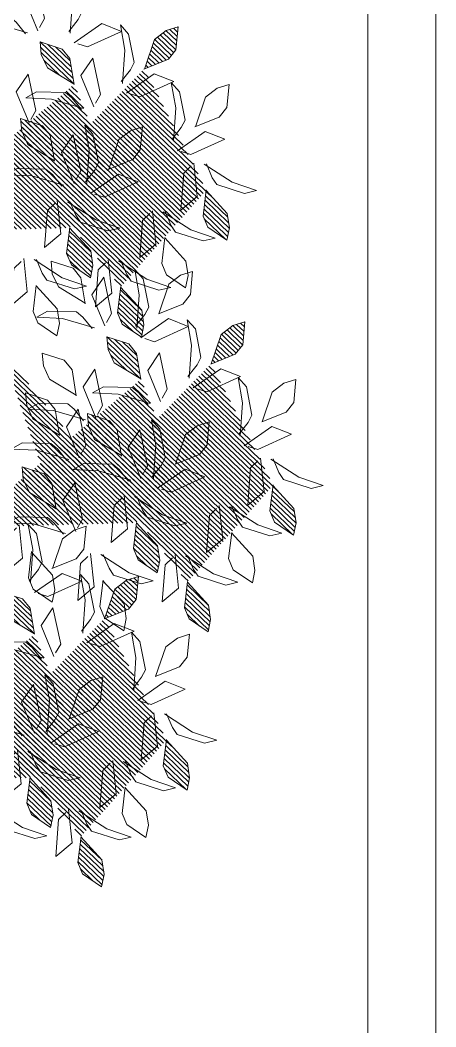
# Model space of a CAD drawing. Header units: millimetres. Extents: x 29001 to 40804, y -8833 to -5892.
# Drawn here: x 29483.98 to 29496.23, y -8538 to -8508.36 of the extents above; entities that cross this region are included whole.
import ezdxf

# ---------------------------------------------------------------- set-up
doc = ezdxf.new("R2010")
doc.units = ezdxf.units.MM
doc.layers.get('0').update_dxf_attribs({"lineweight": 0})
doc.layers.add('250', color=250, linetype='Continuous', lineweight=0)
doc.layers.add('xxx_Auto_Tefris_Tefris', color=32, linetype='Continuous', lineweight=0)
pattern_1 = [(45, (-1654802.367715, 54993.529817), (-0.0105615167031, 0.0105615167031), [])]
pattern_2 = [(45, (-1654802.840952, 54994.59927), (-0.0105615167031, 0.0105615167031), [])]
pattern_3 = [(45, (-1654802.583758, 54995.853821), (-0.0105615167031, 0.0105615167031), [])]

# ---------------------------------------------------------------- blocks, each defined once
blk = doc.blocks.new('U1')
at = {"lineweight": 0, "true_color": 0x6c822b}
h = blk.add_hatch(dxfattribs=at)
h.set_pattern_fill('ANSI31', color=67, scale=0.11949, style=0)
h.set_pattern_definition(pattern_3)
edge = h.paths.add_edge_path()
edge.add_line((-2359703.9731, 78421.9531), (-2359703.9572, 78422.0633))
edge.add_line((-2359703.9572, 78422.0633), (-2359703.9252, 78422.1041))
edge.add_line((-2359703.9252, 78422.1041), (-2359703.8329, 78422.1361))
edge.add_line((-2359703.8329, 78422.1361), (-2359703.8364, 78422.0828))
edge.add_line((-2359703.8364, 78422.0828), (-2359703.8613, 78422.0261))
edge.add_line((-2359703.8613, 78422.0261), (-2359703.9732, 78421.9551))
edge.add_line((-2359704.254, 78422.1725), (-2359704.2381, 78422.2828))
edge.add_line((-2359704.2381, 78422.2828), (-2359704.2061, 78422.3236))
edge.add_line((-2359704.2061, 78422.3236), (-2359704.1138, 78422.3555))
edge.add_line((-2359704.1138, 78422.3555), (-2359704.1173, 78422.3023))
edge.add_line((-2359704.1173, 78422.3023), (-2359704.1422, 78422.2455))
edge.add_line((-2359704.1422, 78422.2455), (-2359704.254, 78422.1745))
edge.add_line((-2359704.6405, 78422.5546), (-2359704.7447, 78422.5939))
edge.add_line((-2359704.7447, 78422.5939), (-2359704.7776, 78422.6339))
edge.add_line((-2359704.7776, 78422.6339), (-2359704.789, 78422.7309))
edge.add_line((-2359704.789, 78422.7309), (-2359704.7377, 78422.716))
edge.add_line((-2359704.7377, 78422.716), (-2359704.6876, 78422.6795))
edge.add_line((-2359704.6876, 78422.6795), (-2359704.6424, 78422.555))
edge.add_line((-2359704.8937, 78422.0377), (-2359704.8779, 78421.9274))
edge.add_line((-2359704.8779, 78421.9274), (-2359704.897, 78421.8792))
edge.add_line((-2359704.897, 78421.8792), (-2359704.9766, 78421.8225))
edge.add_line((-2359704.9766, 78421.8225), (-2359704.9882, 78421.8746))
edge.add_line((-2359704.9882, 78421.8746), (-2359704.9804, 78421.9361))
edge.add_line((-2359704.9804, 78421.9361), (-2359704.8931, 78422.0358))
edge.add_line((-2359704.5233, 78421.6356), (-2359704.5075, 78421.5253))
edge.add_line((-2359704.5075, 78421.5253), (-2359704.5267, 78421.4771))
edge.add_line((-2359704.5267, 78421.4771), (-2359704.6062, 78421.4204))
edge.add_line((-2359704.6062, 78421.4204), (-2359704.6178, 78421.4725))
edge.add_line((-2359704.6178, 78421.4725), (-2359704.61, 78421.534))
edge.add_line((-2359704.61, 78421.534), (-2359704.5227, 78421.6337))
edge.add_line((-2359703.7529, 78422.6363), (-2359703.737, 78422.7465))
edge.add_line((-2359703.737, 78422.7465), (-2359703.705, 78422.7873))
edge.add_line((-2359703.705, 78422.7873), (-2359703.6127, 78422.8193))
edge.add_line((-2359703.6127, 78422.8193), (-2359703.6162, 78422.7661))
edge.add_line((-2359703.6162, 78422.7661), (-2359703.6411, 78422.7093))
edge.add_line((-2359703.6411, 78422.7093), (-2359703.753, 78422.6383))
h = blk.add_hatch(dxfattribs=at)
h.set_pattern_fill('ANSI31', color=67, scale=0.11949, style=0)
h.set_pattern_definition(pattern_3)
edge = h.paths.add_edge_path()
edge.add_line((-2359704.3435, 78422.4956), (-2359704.3275, 78422.6059))
edge.add_line((-2359704.3275, 78422.6059), (-2359704.2956, 78422.6467))
edge.add_line((-2359704.2956, 78422.6467), (-2359704.2033, 78422.6786))
edge.add_line((-2359704.2033, 78422.6786), (-2359704.2068, 78422.6254))
edge.add_line((-2359704.2068, 78422.6254), (-2359704.2317, 78422.5686))
edge.add_line((-2359704.2317, 78422.5686), (-2359704.3435, 78422.4976))
edge.add_line((-2359704.4808, 78422.1333), (-2359704.585, 78422.1726))
edge.add_line((-2359704.585, 78422.1726), (-2359704.618, 78422.2126))
edge.add_line((-2359704.618, 78422.2126), (-2359704.6293, 78422.3097))
edge.add_line((-2359704.6293, 78422.3097), (-2359704.5781, 78422.2947))
edge.add_line((-2359704.5781, 78422.2947), (-2359704.528, 78422.2582))
edge.add_line((-2359704.528, 78422.2582), (-2359704.4827, 78422.1337))
edge.add_line((-2359704.3126, 78421.8909), (-2359704.2968, 78421.7806))
edge.add_line((-2359704.2968, 78421.7806), (-2359704.3159, 78421.7324))
edge.add_line((-2359704.3159, 78421.7324), (-2359704.3955, 78421.6757))
edge.add_line((-2359704.3955, 78421.6757), (-2359704.4071, 78421.7278))
edge.add_line((-2359704.4071, 78421.7278), (-2359704.3993, 78421.7893))
edge.add_line((-2359704.3993, 78421.7893), (-2359704.312, 78421.889))
edge.add_line((-2359703.5782, 78421.8845), (-2359703.5624, 78421.7742))
edge.add_line((-2359703.5624, 78421.7742), (-2359703.5816, 78421.7261))
edge.add_line((-2359703.5816, 78421.7261), (-2359703.6612, 78421.6694))
edge.add_line((-2359703.6612, 78421.6694), (-2359703.6728, 78421.7214))
edge.add_line((-2359703.6728, 78421.7214), (-2359703.6649, 78421.7829))
edge.add_line((-2359703.6649, 78421.7829), (-2359703.5776, 78421.8826))
at = {"lineweight": 0}
h = blk.add_hatch(dxfattribs=at)
h.set_pattern_fill('ANSI31', color=63, scale=0.11949, style=0)
h.set_pattern_definition(pattern_2)
edge = h.paths.add_edge_path()
edge.add_line((-2359704.2303, 78420.6985), (-2359704.2144, 78420.8088))
edge.add_line((-2359704.2144, 78420.8088), (-2359704.1824, 78420.8496))
edge.add_line((-2359704.1824, 78420.8496), (-2359704.0901, 78420.8815))
edge.add_line((-2359704.0901, 78420.8815), (-2359704.0936, 78420.8283))
edge.add_line((-2359704.0936, 78420.8283), (-2359704.1185, 78420.7715))
edge.add_line((-2359704.1185, 78420.7715), (-2359704.2304, 78420.7005))
edge.add_line((-2359704.5112, 78420.918), (-2359704.4952, 78421.0282))
edge.add_line((-2359704.4952, 78421.0282), (-2359704.4633, 78421.069))
edge.add_line((-2359704.4633, 78421.069), (-2359704.371, 78421.101))
edge.add_line((-2359704.371, 78421.101), (-2359704.3745, 78421.0477))
edge.add_line((-2359704.3745, 78421.0477), (-2359704.3994, 78420.991))
edge.add_line((-2359704.3994, 78420.991), (-2359704.5112, 78420.92))
edge.add_line((-2359704.8976, 78421.3), (-2359705.0019, 78421.3393))
edge.add_line((-2359705.0019, 78421.3393), (-2359705.0348, 78421.3793))
edge.add_line((-2359705.0348, 78421.3793), (-2359705.0461, 78421.4764))
edge.add_line((-2359705.0461, 78421.4764), (-2359704.9949, 78421.4614))
edge.add_line((-2359704.9949, 78421.4614), (-2359704.9448, 78421.4249))
edge.add_line((-2359704.9448, 78421.4249), (-2359704.8996, 78421.3004))
edge.add_line((-2359705.1509, 78420.7831), (-2359705.1351, 78420.6729))
edge.add_line((-2359705.1351, 78420.6729), (-2359705.1542, 78420.6247))
edge.add_line((-2359705.1542, 78420.6247), (-2359705.2338, 78420.568))
edge.add_line((-2359705.2338, 78420.568), (-2359705.2454, 78420.6201))
edge.add_line((-2359705.2454, 78420.6201), (-2359705.2376, 78420.6816))
edge.add_line((-2359705.2376, 78420.6816), (-2359705.1503, 78420.7812))
edge.add_line((-2359704.7805, 78420.381), (-2359704.7647, 78420.2707))
edge.add_line((-2359704.7647, 78420.2707), (-2359704.7839, 78420.2226))
edge.add_line((-2359704.7839, 78420.2226), (-2359704.8634, 78420.1659))
edge.add_line((-2359704.8634, 78420.1659), (-2359704.875, 78420.218))
edge.add_line((-2359704.875, 78420.218), (-2359704.8672, 78420.2795))
edge.add_line((-2359704.8672, 78420.2795), (-2359704.7799, 78420.3791))
edge.add_line((-2359704.0101, 78421.3817), (-2359703.9942, 78421.492))
edge.add_line((-2359703.9942, 78421.492), (-2359703.9622, 78421.5328))
edge.add_line((-2359703.9622, 78421.5328), (-2359703.8699, 78421.5647))
edge.add_line((-2359703.8699, 78421.5647), (-2359703.8734, 78421.5115))
edge.add_line((-2359703.8734, 78421.5115), (-2359703.8983, 78421.4547))
edge.add_line((-2359703.8983, 78421.4547), (-2359704.0101, 78421.3837))
at = {"lineweight": 0, "true_color": 0x6c822b}
h = blk.add_hatch(dxfattribs=at)
h.set_pattern_fill('ANSI31', color=67, scale=0.11949, style=0)
h.set_pattern_definition(pattern_2)
edge = h.paths.add_edge_path()
edge.add_line((-2359704.6007, 78421.2411), (-2359704.5847, 78421.3513))
edge.add_line((-2359704.5847, 78421.3513), (-2359704.5528, 78421.3921))
edge.add_line((-2359704.5528, 78421.3921), (-2359704.4605, 78421.4241))
edge.add_line((-2359704.4605, 78421.4241), (-2359704.464, 78421.3708))
edge.add_line((-2359704.464, 78421.3708), (-2359704.4889, 78421.314))
edge.add_line((-2359704.4889, 78421.314), (-2359704.6007, 78421.243))
edge.add_line((-2359704.738, 78420.8788), (-2359704.8422, 78420.9181))
edge.add_line((-2359704.8422, 78420.9181), (-2359704.8752, 78420.9581))
edge.add_line((-2359704.8752, 78420.9581), (-2359704.8865, 78421.0551))
edge.add_line((-2359704.8865, 78421.0551), (-2359704.8353, 78421.0402))
edge.add_line((-2359704.8353, 78421.0402), (-2359704.7852, 78421.0037))
edge.add_line((-2359704.7852, 78421.0037), (-2359704.7399, 78420.8792))
edge.add_line((-2359704.5698, 78420.6363), (-2359704.554, 78420.5261))
edge.add_line((-2359704.554, 78420.5261), (-2359704.5731, 78420.4779))
edge.add_line((-2359704.5731, 78420.4779), (-2359704.6527, 78420.4212))
edge.add_line((-2359704.6527, 78420.4212), (-2359704.6643, 78420.4733))
edge.add_line((-2359704.6643, 78420.4733), (-2359704.6565, 78420.5348))
edge.add_line((-2359704.6565, 78420.5348), (-2359704.5692, 78420.6344))
edge.add_line((-2359703.8354, 78420.6299), (-2359703.8196, 78420.5197))
edge.add_line((-2359703.8196, 78420.5197), (-2359703.8388, 78420.4715))
edge.add_line((-2359703.8388, 78420.4715), (-2359703.9183, 78420.4148))
edge.add_line((-2359703.9183, 78420.4148), (-2359703.93, 78420.4669))
edge.add_line((-2359703.93, 78420.4669), (-2359703.9221, 78420.5284))
edge.add_line((-2359703.9221, 78420.5284), (-2359703.8348, 78420.628))
at = {"lineweight": 0}
h = blk.add_hatch(dxfattribs=at)
h.set_pattern_fill('ANSI31', color=63, scale=0.11949, style=0)
h.set_pattern_definition(pattern_1)
edge = h.paths.add_edge_path()
edge.add_line((-2359703.7571, 78419.6291), (-2359703.7411, 78419.7393))
edge.add_line((-2359703.7411, 78419.7393), (-2359703.7092, 78419.7801))
edge.add_line((-2359703.7092, 78419.7801), (-2359703.6169, 78419.8121))
edge.add_line((-2359703.6169, 78419.8121), (-2359703.6204, 78419.7588))
edge.add_line((-2359703.6204, 78419.7588), (-2359703.6453, 78419.702))
edge.add_line((-2359703.6453, 78419.702), (-2359703.7571, 78419.6311))
edge.add_line((-2359704.0379, 78419.8485), (-2359704.022, 78419.9588))
edge.add_line((-2359704.022, 78419.9588), (-2359703.9901, 78419.9996))
edge.add_line((-2359703.9901, 78419.9996), (-2359703.8977, 78420.0315))
edge.add_line((-2359703.8977, 78420.0315), (-2359703.9013, 78419.9783))
edge.add_line((-2359703.9013, 78419.9783), (-2359703.9261, 78419.9215))
edge.add_line((-2359703.9261, 78419.9215), (-2359704.038, 78419.8505))
edge.add_line((-2359704.4244, 78420.2306), (-2359704.5286, 78420.2699))
edge.add_line((-2359704.5286, 78420.2699), (-2359704.5616, 78420.3099))
edge.add_line((-2359704.5616, 78420.3099), (-2359704.5729, 78420.4069))
edge.add_line((-2359704.5729, 78420.4069), (-2359704.5217, 78420.392))
edge.add_line((-2359704.5217, 78420.392), (-2359704.4716, 78420.3555))
edge.add_line((-2359704.4716, 78420.3555), (-2359704.4263, 78420.231))
edge.add_line((-2359704.6776, 78419.7137), (-2359704.6618, 78419.6034))
edge.add_line((-2359704.6618, 78419.6034), (-2359704.681, 78419.5552))
edge.add_line((-2359704.681, 78419.5552), (-2359704.7606, 78419.4985))
edge.add_line((-2359704.7606, 78419.4985), (-2359704.7722, 78419.5506))
edge.add_line((-2359704.7722, 78419.5506), (-2359704.7643, 78419.6121))
edge.add_line((-2359704.7643, 78419.6121), (-2359704.6771, 78419.7118))
edge.add_line((-2359704.3073, 78419.3115), (-2359704.2915, 78419.2013))
edge.add_line((-2359704.2915, 78419.2013), (-2359704.3106, 78419.1531))
edge.add_line((-2359704.3106, 78419.1531), (-2359704.3902, 78419.0964))
edge.add_line((-2359704.3902, 78419.0964), (-2359704.4018, 78419.1485))
edge.add_line((-2359704.4018, 78419.1485), (-2359704.394, 78419.21))
edge.add_line((-2359704.394, 78419.21), (-2359704.3067, 78419.3097))
edge.add_line((-2359703.5369, 78420.3123), (-2359703.5209, 78420.4225))
edge.add_line((-2359703.5209, 78420.4225), (-2359703.489, 78420.4633))
edge.add_line((-2359703.489, 78420.4633), (-2359703.3966, 78420.4953))
edge.add_line((-2359703.3966, 78420.4953), (-2359703.4002, 78420.442))
edge.add_line((-2359703.4002, 78420.442), (-2359703.4251, 78420.3853))
edge.add_line((-2359703.4251, 78420.3853), (-2359703.5369, 78420.3143))
h = blk.add_hatch(dxfattribs=at)
h.set_pattern_fill('ANSI31', color=41, scale=0.11949, style=0)
h.set_pattern_definition(pattern_1)
edge = h.paths.add_edge_path()
edge.add_line((-2359704.1274, 78420.1716), (-2359704.1115, 78420.2819))
edge.add_line((-2359704.1115, 78420.2819), (-2359704.0795, 78420.3227))
edge.add_line((-2359704.0795, 78420.3227), (-2359703.9872, 78420.3546))
edge.add_line((-2359703.9872, 78420.3546), (-2359703.9908, 78420.3014))
edge.add_line((-2359703.9908, 78420.3014), (-2359704.0156, 78420.2446))
edge.add_line((-2359704.0156, 78420.2446), (-2359704.1275, 78420.1736))
edge.add_line((-2359704.2648, 78419.8093), (-2359704.369, 78419.8486))
edge.add_line((-2359704.369, 78419.8486), (-2359704.402, 78419.8886))
edge.add_line((-2359704.402, 78419.8886), (-2359704.4133, 78419.9857))
edge.add_line((-2359704.4133, 78419.9857), (-2359704.362, 78419.9707))
edge.add_line((-2359704.362, 78419.9707), (-2359704.3119, 78419.9342))
edge.add_line((-2359704.3119, 78419.9342), (-2359704.2667, 78419.8097))
edge.add_line((-2359704.0966, 78419.5669), (-2359704.0807, 78419.4566))
edge.add_line((-2359704.0807, 78419.4566), (-2359704.0999, 78419.4084))
edge.add_line((-2359704.0999, 78419.4084), (-2359704.1795, 78419.3517))
edge.add_line((-2359704.1795, 78419.3517), (-2359704.1911, 78419.4038))
edge.add_line((-2359704.1911, 78419.4038), (-2359704.1832, 78419.4653))
edge.add_line((-2359704.1832, 78419.4653), (-2359704.096, 78419.565))
edge.add_line((-2359703.3622, 78419.5605), (-2359703.3464, 78419.4502))
edge.add_line((-2359703.3464, 78419.4502), (-2359703.3655, 78419.402))
edge.add_line((-2359703.3655, 78419.402), (-2359703.4451, 78419.3454))
edge.add_line((-2359703.4451, 78419.3454), (-2359703.4567, 78419.3974))
edge.add_line((-2359703.4567, 78419.3974), (-2359703.4489, 78419.4589))
edge.add_line((-2359703.4489, 78419.4589), (-2359703.3616, 78419.5586))
at = {"color": 67, "lineweight": 0, "true_color": 0x6c822b}
for points in [[(-2359704.142, 78422.7149), (-2359704.103, 78422.7646), (-2359704.0764, 78422.7876), (-2359703.9538, 78422.7929), (-2359703.9077, 78422.7681), (-2359704.016, 78422.761), (-2359704.1509, 78422.7184)], [(-2359704.5428, 78422.5039), (-2359704.5829, 78422.5528), (-2359704.5997, 78422.5837), (-2359704.5785, 78422.7045), (-2359704.5443, 78422.7442), (-2359704.5607, 78422.637), (-2359704.5482, 78422.496)], [(-2359704.3633, 78422.6679), (-2359704.404, 78422.6542), (-2359704.5486, 78422.7163), (-2359704.4656, 78422.7508), (-2359704.3473, 78422.6719)], [(-2359704.3435, 78422.4956), (-2359704.3275, 78422.6059), (-2359704.2956, 78422.6467), (-2359704.2033, 78422.6786), (-2359704.2068, 78422.6254), (-2359704.2317, 78422.5686), (-2359704.3435, 78422.4976)], [(-2359704.4319, 78422.4147), (-2359704.4539, 78422.4515), (-2359704.4245, 78422.606), (-2359704.3729, 78422.5324), (-2359704.4245, 78422.3999)], [(-2359704.5804, 78422.4509), (-2359704.6211, 78422.4372), (-2359704.7657, 78422.4993), (-2359704.6827, 78422.5337), (-2359704.5645, 78422.4549)], [(-2359704.1568, 78422.3513), (-2359704.1789, 78422.3881), (-2359704.1494, 78422.5427), (-2359704.0979, 78422.469), (-2359704.1494, 78422.3366)], [(-2359704.7535, 78422.255), (-2359704.7936, 78422.3038), (-2359704.8104, 78422.3348), (-2359704.7892, 78422.4556), (-2359704.755, 78422.4953), (-2359704.7714, 78422.388), (-2359704.7589, 78422.2471)], [(-2359704.3719, 78422.3893), (-2359704.3329, 78422.439), (-2359704.3062, 78422.4621), (-2359704.1837, 78422.4674), (-2359704.1376, 78422.4426), (-2359704.2459, 78422.4355), (-2359704.3808, 78422.3929)], [(-2359704.254, 78422.1725), (-2359704.2381, 78422.2828), (-2359704.2061, 78422.3236), (-2359704.1138, 78422.3555), (-2359704.1173, 78422.3023), (-2359704.1422, 78422.2455), (-2359704.254, 78422.1745)], [(-2359704.4808, 78422.1333), (-2359704.585, 78422.1726), (-2359704.618, 78422.2126), (-2359704.6293, 78422.3097), (-2359704.5781, 78422.2947), (-2359704.528, 78422.2582), (-2359704.4827, 78422.1337)], [(-2359704.3831, 78422.0827), (-2359704.4233, 78422.1315), (-2359704.4401, 78422.1625), (-2359704.4189, 78422.2833), (-2359704.3847, 78422.323), (-2359704.4011, 78422.2157), (-2359704.3885, 78422.0747)], [(-2359704.3424, 78422.0916), (-2359704.3644, 78422.1284), (-2359704.335, 78422.283), (-2359704.2834, 78422.2093), (-2359704.335, 78422.0769)], [(-2359704.8318, 78422.1403), (-2359704.8002, 78422.1112), (-2359704.7848, 78421.9546), (-2359704.855, 78422.0107), (-2359704.843, 78422.1523)], [(-2359704.2824, 78422.0663), (-2359704.2434, 78422.116), (-2359704.2167, 78422.139), (-2359704.0942, 78422.1444), (-2359704.0481, 78422.1195), (-2359704.1564, 78422.1124), (-2359704.2913, 78422.0698)], [(-2359704.4208, 78422.0296), (-2359704.4615, 78422.0159), (-2359704.6061, 78422.078), (-2359704.5231, 78422.1125), (-2359704.4048, 78422.0336)], [(-2359704.3153, 78422.0009), (-2359704.3387, 78421.9422), (-2359704.3578, 78421.9125), (-2359704.4738, 78421.8728), (-2359704.5251, 78421.8837), (-2359704.4232, 78421.921), (-2359704.3058, 78422)], [(-2359704.2507, 78421.9935), (-2359704.2191, 78421.9644), (-2359704.2037, 78421.8078), (-2359704.274, 78421.8639), (-2359704.2619, 78422.0055)], [(-2359704.7176, 78421.9498), (-2359704.741, 78421.8911), (-2359704.7601, 78421.8615), (-2359704.8761, 78421.8218), (-2359704.9274, 78421.8326), (-2359704.8255, 78421.87), (-2359704.7081, 78421.9489)], [(-2359704.653, 78421.9424), (-2359704.6214, 78421.9133), (-2359704.606, 78421.7567), (-2359704.6762, 78421.8128), (-2359704.6642, 78421.9545)], [(-2359704.3126, 78421.8909), (-2359704.2968, 78421.7806), (-2359704.3159, 78421.7324), (-2359704.3955, 78421.6757), (-2359704.4071, 78421.7278), (-2359704.3993, 78421.7893), (-2359704.312, 78421.889)], [(-2359704.7149, 78421.8398), (-2359704.6991, 78421.7295), (-2359704.7182, 78421.6814), (-2359704.7978, 78421.6247), (-2359704.8094, 78421.6768), (-2359704.8016, 78421.7383), (-2359704.7143, 78421.8379)], [(-2359704.4614, 78421.7382), (-2359704.4298, 78421.7091), (-2359704.4145, 78421.5525), (-2359704.4847, 78421.6086), (-2359704.4726, 78421.7502)], [(-2359704.1684, 78421.7583), (-2359704.1919, 78421.6996), (-2359704.2109, 78421.67), (-2359704.3269, 78421.6303), (-2359704.3782, 78421.6411), (-2359704.2763, 78421.6785), (-2359704.1589, 78421.7574)], [(-2359704.1038, 78421.7509), (-2359704.0722, 78421.7218), (-2359704.0569, 78421.5652), (-2359704.1271, 78421.6213), (-2359704.115, 78421.763)], [(-2359704.526, 78421.7455), (-2359704.5495, 78421.6868), (-2359704.5685, 78421.6572), (-2359704.6845, 78421.6175), (-2359704.7358, 78421.6283), (-2359704.6339, 78421.6657), (-2359704.5165, 78421.7446)], [(-2359704.3708, 78421.5666), (-2359704.3549, 78421.6768), (-2359704.3229, 78421.7176), (-2359704.2306, 78421.7496), (-2359704.2341, 78421.6963), (-2359704.259, 78421.6396), (-2359704.3708, 78421.5686)], [(-2359704.4592, 78421.4856), (-2359704.4813, 78421.5224), (-2359704.4518, 78421.677), (-2359704.4003, 78421.6034), (-2359704.4518, 78421.4709)], [(-2359704.1657, 78421.6483), (-2359704.1499, 78421.5381), (-2359704.1691, 78421.4899), (-2359704.2486, 78421.4332), (-2359704.2602, 78421.4853), (-2359704.2524, 78421.5468), (-2359704.1651, 78421.6464)], [(-2359704.3992, 78421.4603), (-2359704.3602, 78421.51), (-2359704.3335, 78421.5331), (-2359704.211, 78421.5384), (-2359704.1649, 78421.5136), (-2359704.2732, 78421.5065), (-2359704.4081, 78421.4639)], [(-2359704.689, 78421.1601), (-2359704.7111, 78421.1969), (-2359704.6817, 78421.3515), (-2359704.6301, 78421.2779), (-2359704.6817, 78421.1454)], [(-2359704.3256, 78421.1777), (-2359704.3097, 78421.2879), (-2359704.2777, 78421.3287), (-2359704.1854, 78421.3607), (-2359704.1889, 78421.3074), (-2359704.2138, 78421.2507), (-2359704.3256, 78421.1797)], [(-2359704.414, 78421.0967), (-2359704.4361, 78421.1335), (-2359704.4066, 78421.2881), (-2359704.3551, 78421.2145), (-2359704.4066, 78421.082)], [(-2359704.8376, 78421.1963), (-2359704.8783, 78421.1827), (-2359705.0229, 78421.2447), (-2359704.9399, 78421.2792), (-2359704.8216, 78421.2003)], [(-2359704.6291, 78421.1348), (-2359704.5901, 78421.1845), (-2359704.5634, 78421.2076), (-2359704.4409, 78421.2129), (-2359704.3948, 78421.188), (-2359704.5031, 78421.1809), (-2359704.638, 78421.1383)], [(-2359704.2514, 78421.0107), (-2359704.2354, 78421.121), (-2359704.2035, 78421.1618), (-2359704.1111, 78421.1937), (-2359704.1147, 78421.1405), (-2359704.1395, 78421.0837), (-2359704.2514, 78421.0127)], [(-2359704.354, 78421.0714), (-2359704.315, 78421.1211), (-2359704.2884, 78421.1442), (-2359704.1658, 78421.1495), (-2359704.1197, 78421.1247), (-2359704.228, 78421.1176), (-2359704.3629, 78421.075)], [(-2359704.3397, 78420.9298), (-2359704.3618, 78420.9666), (-2359704.3324, 78421.1212), (-2359704.2808, 78421.0475), (-2359704.3324, 78420.9151)], [(-2359704.6403, 78420.8281), (-2359704.6805, 78420.8769), (-2359704.6972, 78420.9079), (-2359704.6761, 78421.0287), (-2359704.6419, 78421.0684), (-2359704.6583, 78420.9611), (-2359704.6457, 78420.8202)], [(-2359704.5112, 78420.918), (-2359704.4952, 78421.0282), (-2359704.4633, 78421.069), (-2359704.371, 78421.101), (-2359704.3745, 78421.0477), (-2359704.3994, 78420.991), (-2359704.5112, 78420.92)], [(-2359704.738, 78420.8788), (-2359704.8422, 78420.9181), (-2359704.8752, 78420.9581), (-2359704.8865, 78421.0551), (-2359704.8353, 78421.0402), (-2359704.7852, 78421.0037), (-2359704.7399, 78420.8792)], [(-2359704.5996, 78420.837), (-2359704.6216, 78420.8738), (-2359704.5922, 78421.0284), (-2359704.5406, 78420.9548), (-2359704.5922, 78420.8223)], [(-2359704.2798, 78420.9045), (-2359704.2408, 78420.9542), (-2359704.2141, 78420.9772), (-2359704.0916, 78420.9826), (-2359704.0454, 78420.9577), (-2359704.1538, 78420.9506), (-2359704.2887, 78420.908)], [(-2359704.678, 78420.775), (-2359704.7187, 78420.7614), (-2359704.8633, 78420.8234), (-2359704.7803, 78420.8579), (-2359704.662, 78420.7791)], [(-2359704.5396, 78420.8117), (-2359704.5006, 78420.8614), (-2359704.4739, 78420.8845), (-2359704.3514, 78420.8898), (-2359704.3053, 78420.865), (-2359704.4136, 78420.8579), (-2359704.5485, 78420.8153)], [(-2359704.2303, 78420.6985), (-2359704.2144, 78420.8088), (-2359704.1824, 78420.8496), (-2359704.0901, 78420.8815), (-2359704.0936, 78420.8283), (-2359704.1185, 78420.7715), (-2359704.2304, 78420.7005)], [(-2359704.3187, 78420.6176), (-2359704.3408, 78420.6544), (-2359704.3113, 78420.8089), (-2359704.2598, 78420.7353), (-2359704.3113, 78420.6028)], [(-2359704.5725, 78420.7463), (-2359704.5959, 78420.6876), (-2359704.615, 78420.658), (-2359704.731, 78420.6183), (-2359704.7823, 78420.6291), (-2359704.6804, 78420.6665), (-2359704.563, 78420.7454)], [(-2359704.5079, 78420.7389), (-2359704.4763, 78420.7098), (-2359704.4609, 78420.5532), (-2359704.5311, 78420.6093), (-2359704.5191, 78420.751)], [(-2359704.2588, 78420.5923), (-2359704.2197, 78420.6419), (-2359704.1931, 78420.665), (-2359704.0706, 78420.6703), (-2359704.0244, 78420.6455), (-2359704.1327, 78420.6384), (-2359704.2676, 78420.5958)], [(-2359704.2073, 78420.4476), (-2359704.3115, 78420.4869), (-2359704.3445, 78420.5269), (-2359704.3558, 78420.6239), (-2359704.3046, 78420.609), (-2359704.2545, 78420.5725), (-2359704.2092, 78420.448)], [(-2359704.1096, 78420.3969), (-2359704.1497, 78420.4458), (-2359704.1665, 78420.4767), (-2359704.1454, 78420.5975), (-2359704.1112, 78420.6373), (-2359704.1275, 78420.53), (-2359704.115, 78420.389)], [(-2359704.0609, 78420.624), (-2359704.0293, 78420.595), (-2359704.0139, 78420.4383), (-2359704.0842, 78420.4944), (-2359704.0721, 78420.6361)], [(-2359704.1228, 78420.5214), (-2359704.107, 78420.4112), (-2359704.1261, 78420.363), (-2359704.2057, 78420.3063), (-2359704.2173, 78420.3584), (-2359704.2095, 78420.4199), (-2359704.1222, 78420.5195)], [(-2359704.7186, 78420.4836), (-2359704.687, 78420.4545), (-2359704.6717, 78420.2979), (-2359704.7419, 78420.354), (-2359704.7298, 78420.4957)], [(-2359704.4256, 78420.5038), (-2359704.4491, 78420.4451), (-2359704.4681, 78420.4154), (-2359704.5841, 78420.3757), (-2359704.6354, 78420.3866), (-2359704.5335, 78420.4239), (-2359704.4161, 78420.5029)], [(-2359704.361, 78420.4964), (-2359704.3294, 78420.4673), (-2359704.3141, 78420.3107), (-2359704.3843, 78420.3668), (-2359704.3722, 78420.5084)], [(-2359704.4244, 78420.2306), (-2359704.5286, 78420.2699), (-2359704.5616, 78420.3099), (-2359704.5729, 78420.4069), (-2359704.5217, 78420.392), (-2359704.4716, 78420.3555), (-2359704.4263, 78420.231)], [(-2359704.4229, 78420.3938), (-2359704.4071, 78420.2835), (-2359704.4263, 78420.2353), (-2359704.5058, 78420.1786), (-2359704.5174, 78420.2307), (-2359704.5096, 78420.2922), (-2359704.4223, 78420.3919)], [(-2359704.3267, 78420.1799), (-2359704.3669, 78420.2288), (-2359704.3837, 78420.2597), (-2359704.3625, 78420.3805), (-2359704.3283, 78420.4202), (-2359704.3447, 78420.313), (-2359704.3321, 78420.172)], [(-2359704.1473, 78420.3439), (-2359704.188, 78420.3302), (-2359704.3326, 78420.3923), (-2359704.2496, 78420.4268), (-2359704.1313, 78420.3479)], [(-2359704.1274, 78420.1716), (-2359704.1115, 78420.2819), (-2359704.0795, 78420.3227), (-2359703.9872, 78420.3546), (-2359703.9908, 78420.3014), (-2359704.0156, 78420.2446), (-2359704.1275, 78420.1736)], [(-2359704.2158, 78420.0907), (-2359704.2379, 78420.1275), (-2359704.2084, 78420.282), (-2359704.1569, 78420.2084), (-2359704.2084, 78420.0759)], [(-2359704.3644, 78420.1269), (-2359704.4051, 78420.1132), (-2359704.5497, 78420.1753), (-2359704.4667, 78420.2097), (-2359704.3484, 78420.1309)], [(-2359704.5375, 78419.931), (-2359704.5776, 78419.9798), (-2359704.5944, 78420.0108), (-2359704.5732, 78420.1316), (-2359704.539, 78420.1713), (-2359704.5554, 78420.064), (-2359704.5429, 78419.9231)], [(-2359704.1559, 78420.0653), (-2359704.1168, 78420.115), (-2359704.0902, 78420.1381), (-2359703.9677, 78420.1434), (-2359703.9215, 78420.1186), (-2359704.0298, 78420.1115), (-2359704.1648, 78420.0689)], [(-2359704.2648, 78419.8093), (-2359704.369, 78419.8486), (-2359704.402, 78419.8886), (-2359704.4133, 78419.9857), (-2359704.362, 78419.9707), (-2359704.3119, 78419.9342), (-2359704.2667, 78419.8097)], [(-2359704.1671, 78419.7586), (-2359704.2072, 78419.8075), (-2359704.224, 78419.8385), (-2359704.2028, 78419.9593), (-2359704.1686, 78419.999), (-2359704.185, 78419.8917), (-2359704.1725, 78419.7507)], [(-2359704.1263, 78419.7676), (-2359704.1484, 78419.8044), (-2359704.119, 78419.9589), (-2359704.0674, 78419.8853), (-2359704.119, 78419.7529)], [(-2359704.6157, 78419.8163), (-2359704.5841, 78419.7872), (-2359704.5688, 78419.6306), (-2359704.639, 78419.6867), (-2359704.6269, 78419.8283)], [(-2359704.0664, 78419.7423), (-2359704.0273, 78419.792), (-2359704.0007, 78419.815), (-2359703.8782, 78419.8203), (-2359703.832, 78419.7955), (-2359703.9403, 78419.7884), (-2359704.0753, 78419.7458)], [(-2359704.2047, 78419.7056), (-2359704.2454, 78419.6919), (-2359704.39, 78419.754), (-2359704.307, 78419.7885), (-2359704.1888, 78419.7096)], [(-2359704.0992, 78419.6768), (-2359704.1227, 78419.6182), (-2359704.1417, 78419.5885), (-2359704.2578, 78419.5488), (-2359704.3091, 78419.5597), (-2359704.2072, 78419.597), (-2359704.0897, 78419.6759)], [(-2359704.0346, 78419.6695), (-2359704.003, 78419.6404), (-2359703.9877, 78419.4838), (-2359704.0579, 78419.5399), (-2359704.0458, 78419.6815)], [(-2359704.0966, 78419.5669), (-2359704.0807, 78419.4566), (-2359704.0999, 78419.4084), (-2359704.1795, 78419.3517), (-2359704.1911, 78419.4038), (-2359704.1832, 78419.4653), (-2359704.096, 78419.565)]]:
    blk.add_lwpolyline(points, dxfattribs=at)
at = {"color": 63, "lineweight": 0}
for points in [[(-2359704.5829, 78421.4664), (-2359704.623, 78421.5152), (-2359704.6398, 78421.5462), (-2359704.6186, 78421.667), (-2359704.5844, 78421.7067), (-2359704.6008, 78421.5994), (-2359704.5882, 78421.4585)], [(-2359704.5233, 78421.6356), (-2359704.5075, 78421.5253), (-2359704.5267, 78421.4771), (-2359704.6062, 78421.4204), (-2359704.6178, 78421.4725), (-2359704.61, 78421.534), (-2359704.5227, 78421.6337)], [(-2359704.6205, 78421.4133), (-2359704.6612, 78421.3997), (-2359704.8058, 78421.4617), (-2359704.7228, 78421.4962), (-2359704.6045, 78421.4173)], [(-2359704.6007, 78421.2411), (-2359704.5847, 78421.3513), (-2359704.5528, 78421.3921), (-2359704.4605, 78421.4241), (-2359704.464, 78421.3708), (-2359704.4889, 78421.314), (-2359704.6007, 78421.243)], [(-2359705.1509, 78420.7831), (-2359705.1351, 78420.6729), (-2359705.1542, 78420.6247), (-2359705.2338, 78420.568), (-2359705.2454, 78420.6201), (-2359705.2376, 78420.6816), (-2359705.1503, 78420.7812)], [(-2359704.5698, 78420.6363), (-2359704.554, 78420.5261), (-2359704.5731, 78420.4779), (-2359704.6527, 78420.4212), (-2359704.6643, 78420.4733), (-2359704.6565, 78420.5348), (-2359704.5692, 78420.6344)], [(-2359704.4369, 78419.6184), (-2359704.4053, 78419.5893), (-2359704.39, 78419.4327), (-2359704.4602, 78419.4888), (-2359704.4481, 78419.6304)]]:
    blk.add_lwpolyline(points, dxfattribs=at)
at = {"layer": '250', "lineweight": 0}
for points in [[(-2359704.3257, 78422.7209), (-2359704.3658, 78422.7698), (-2359704.3826, 78422.8008), (-2359704.3614, 78422.9215), (-2359704.3272, 78422.9613), (-2359704.3436, 78422.854), (-2359704.3311, 78422.713)], [(-2359704.202, 78422.7402), (-2359704.2241, 78422.777), (-2359704.1946, 78422.9316), (-2359704.1431, 78422.8579), (-2359704.1946, 78422.7255)], [(-2359704.6405, 78422.5546), (-2359704.7447, 78422.5939), (-2359704.7776, 78422.6339), (-2359704.789, 78422.7309), (-2359704.7377, 78422.716), (-2359704.6876, 78422.6795), (-2359704.6424, 78422.555)], [(-2359704.8512, 78422.3057), (-2359704.9554, 78422.345), (-2359704.9884, 78422.385), (-2359704.9997, 78422.482), (-2359704.9485, 78422.4671), (-2359704.8983, 78422.4306), (-2359704.8531, 78422.306)], [(-2359704.7911, 78422.2019), (-2359704.8318, 78422.1883), (-2359704.9764, 78422.2503), (-2359704.8935, 78422.2848), (-2359704.7752, 78422.2059)], [(-2359704.8964, 78422.1477), (-2359704.9198, 78422.089), (-2359704.9389, 78422.0593), (-2359705.0549, 78422.0196), (-2359705.1062, 78422.0305), (-2359705.0043, 78422.0678), (-2359704.8869, 78422.1468)], [(-2359704.8937, 78422.0377), (-2359704.8779, 78421.9274), (-2359704.897, 78421.8792), (-2359704.9766, 78421.8225), (-2359704.9882, 78421.8746), (-2359704.9804, 78421.9361), (-2359704.8931, 78422.0358)], [(-2359704.6805, 78421.517), (-2359704.7847, 78421.5564), (-2359704.8177, 78421.5964), (-2359704.829, 78421.6934), (-2359704.7778, 78421.6785), (-2359704.7277, 78421.642), (-2359704.6825, 78421.5174)], [(-2359704.8976, 78421.3), (-2359705.0019, 78421.3393), (-2359705.0348, 78421.3793), (-2359705.0461, 78421.4764), (-2359704.9949, 78421.4614), (-2359704.9448, 78421.4249), (-2359704.8996, 78421.3004)], [(-2359704.8, 78421.2494), (-2359704.8401, 78421.2982), (-2359704.8569, 78421.3292), (-2359704.8357, 78421.45), (-2359704.8015, 78421.4897), (-2359704.8179, 78421.3824), (-2359704.8054, 78421.2415)], [(-2359705.0107, 78421.0004), (-2359705.0508, 78421.0493), (-2359705.0676, 78421.0803), (-2359705.0464, 78421.201), (-2359705.0122, 78421.2408), (-2359705.0286, 78421.1335), (-2359705.0161, 78420.9925)], [(-2359705.1084, 78421.0511), (-2359705.2126, 78421.0904), (-2359705.2456, 78421.1304), (-2359705.2569, 78421.2274), (-2359705.2056, 78421.2125), (-2359705.1555, 78421.176), (-2359705.1103, 78421.0515)], [(-2359705.0483, 78420.9474), (-2359705.089, 78420.9337), (-2359705.2336, 78420.9958), (-2359705.1507, 78421.0303), (-2359705.0324, 78420.9514)], [(-2359705.0889, 78420.8857), (-2359705.0574, 78420.8566), (-2359705.042, 78420.7), (-2359705.1122, 78420.7561), (-2359705.1002, 78420.8978)], [(-2359705.1536, 78420.8931), (-2359705.177, 78420.8344), (-2359705.1961, 78420.8048), (-2359705.3121, 78420.7651), (-2359705.3634, 78420.7759), (-2359705.2615, 78420.8133), (-2359705.1441, 78420.8922)], [(-2359704.9748, 78420.6952), (-2359704.9982, 78420.6365), (-2359705.0173, 78420.6069), (-2359705.1333, 78420.5672), (-2359705.1846, 78420.578), (-2359705.0827, 78420.6154), (-2359704.9653, 78420.6943)], [(-2359704.9101, 78420.6879), (-2359704.8786, 78420.6588), (-2359704.8632, 78420.5022), (-2359704.9334, 78420.5583), (-2359704.9214, 78420.6999)], [(-2359704.9721, 78420.5852), (-2359704.9563, 78420.475), (-2359704.9754, 78420.4268), (-2359705.055, 78420.3701), (-2359705.0666, 78420.4222), (-2359705.0588, 78420.4837), (-2359704.9715, 78420.5834)], [(-2359704.7832, 78420.491), (-2359704.8067, 78420.4323), (-2359704.8257, 78420.4027), (-2359704.9417, 78420.363), (-2359704.993, 78420.3738), (-2359704.8911, 78420.4112), (-2359704.7737, 78420.4901)], [(-2359704.7805, 78420.381), (-2359704.7647, 78420.2707), (-2359704.7839, 78420.2226), (-2359704.8634, 78420.1659), (-2359704.875, 78420.218), (-2359704.8672, 78420.2795), (-2359704.7799, 78420.3791)], [(-2359704.6351, 78419.9817), (-2359704.7393, 78420.021), (-2359704.7723, 78420.061), (-2359704.7836, 78420.158), (-2359704.7324, 78420.1431), (-2359704.6823, 78420.1066), (-2359704.6371, 78419.982)], [(-2359704.5751, 78419.8779), (-2359704.6158, 78419.8643), (-2359704.7604, 78419.9263), (-2359704.6774, 78419.9608), (-2359704.5591, 78419.8819)], [(-2359704.6803, 78419.8237), (-2359704.7038, 78419.765), (-2359704.7228, 78419.7353), (-2359704.8389, 78419.6956), (-2359704.8902, 78419.7065), (-2359704.7883, 78419.7438), (-2359704.6708, 78419.8227)], [(-2359704.6776, 78419.7137), (-2359704.6618, 78419.6034), (-2359704.681, 78419.5552), (-2359704.7606, 78419.4985), (-2359704.7722, 78419.5506), (-2359704.7643, 78419.6121), (-2359704.6771, 78419.7118)], [(-2359704.5015, 78419.6258), (-2359704.525, 78419.5671), (-2359704.544, 78419.5374), (-2359704.6601, 78419.4978), (-2359704.7114, 78419.5086), (-2359704.6095, 78419.546), (-2359704.492, 78419.6249)], [(-2359704.4988, 78419.5158), (-2359704.483, 78419.4055), (-2359704.5022, 78419.3574), (-2359704.5818, 78419.3007), (-2359704.5934, 78419.3528), (-2359704.5855, 78419.4143), (-2359704.4983, 78419.5139)], [(-2359704.31, 78419.4215), (-2359704.3334, 78419.3628), (-2359704.3525, 78419.3332), (-2359704.4685, 78419.2935), (-2359704.5198, 78419.3043), (-2359704.4179, 78419.3417), (-2359704.3004, 78419.4206)], [(-2359704.2453, 78419.4142), (-2359704.2138, 78419.3851), (-2359704.1984, 78419.2285), (-2359704.2686, 78419.2845), (-2359704.2566, 78419.4262)], [(-2359703.9524, 78419.4343), (-2359703.9758, 78419.3756), (-2359703.9949, 78419.346), (-2359704.1109, 78419.3063), (-2359704.1622, 78419.3171), (-2359704.0603, 78419.3545), (-2359703.9429, 78419.4334)], [(-2359704.3073, 78419.3115), (-2359704.2915, 78419.2013), (-2359704.3106, 78419.1531), (-2359704.3902, 78419.0964), (-2359704.4018, 78419.1485), (-2359704.394, 78419.21), (-2359704.3067, 78419.3097)]]:
    blk.add_lwpolyline(points, dxfattribs=at)
blk = doc.blocks.new('MOBİLYALAR')
at = {"layer": 'xxx_Auto_Tefris_Tefris', "lineweight": 0}
for points in [[(351.435, -2222.499), (308.129, -2222.499), (308.129, -2155.146), (351.435, -2155.146)], [(349.435, -2220.499), (310.129, -2220.499), (310.129, -2157.146), (349.435, -2157.146)]]:
    blk.add_lwpolyline(points, close=True, dxfattribs=at)
at = {"lineweight": 0, "extrusion": (7.374e-13, 3.02e-14, -1), "xscale": 6.952506840120427, "yscale": 6.952506840120427, "zscale": 6.952506840120427, "rotation": 358.8247405303607}
blk.add_blockref('U1', (16390885.445, -883802.526), dxfattribs=at)

msp = doc.modelspace()

# ---------------------------------------------------------------- block references
at = {"color": 6}
msp.add_blockref('MOBİLYALAR', (29144.792, -6321.799), dxfattribs=at)

doc.saveas('drawing.dxf')
